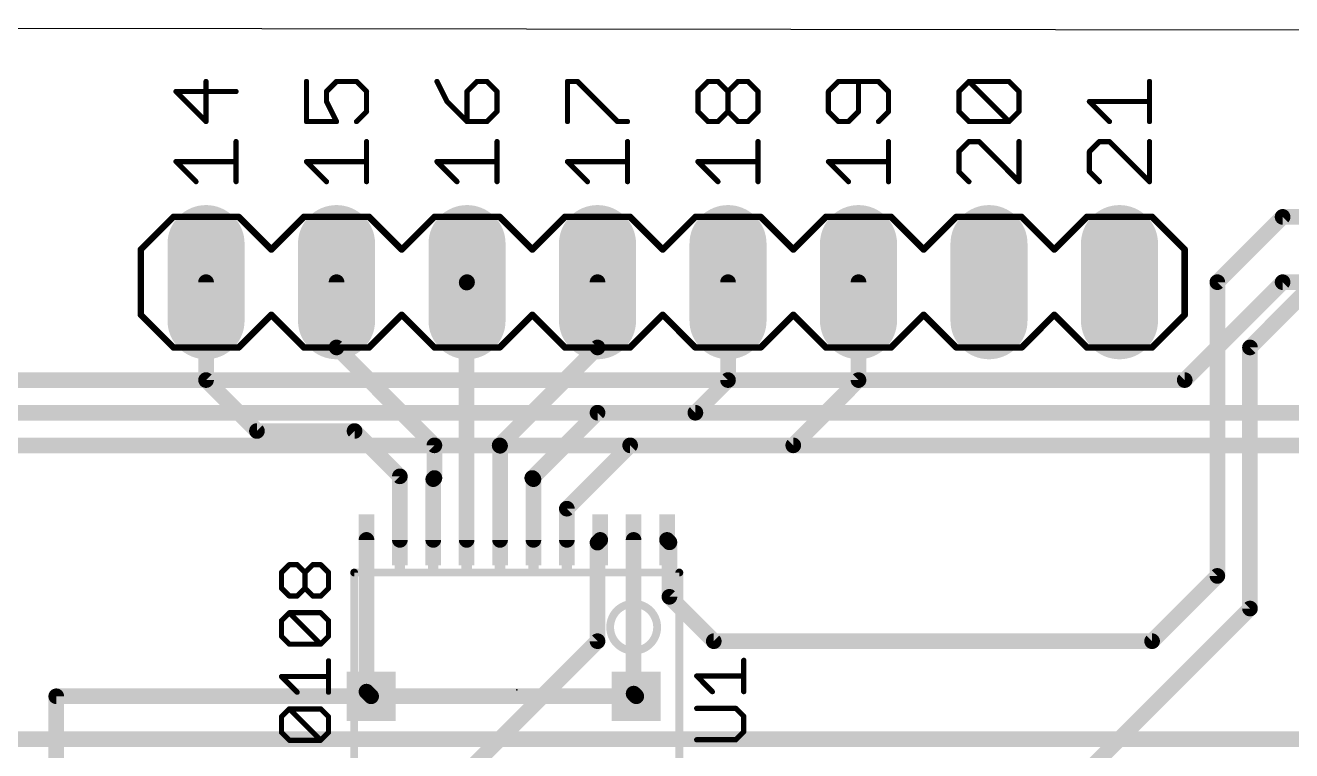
# Model space of a CAD drawing. Extents: x 6 to 93.4, y 7 to 66.
# Drawn here: x 56.17 to 80.82, y 51.85 to 65.96 of the extents above; entities that cross this region are included whole.
import ezdxf

# ---------------------------------------------------------------- set-up
doc = ezdxf.new("R2010")
doc.units = 0
for name, color, linetype in [('1', 22, 'CONTINUOUS'), ('16', 175, 'CONTINUOUS'), ('17', 82, 'CONTINUOUS'), ('18', 82, 'CONTINUOUS'), ('20', 7, 'CONTINUOUS'), ('21', 7, 'CONTINUOUS'), ('23', 7, 'CONTINUOUS'), ('25', 253, 'CONTINUOUS'), ('27', 253, 'CONTINUOUS'), ('51', 53, 'CONTINUOUS')]:
    doc.layers.add(name, color=color, linetype=linetype)

# ---------------------------------------------------------------- blocks, each defined once
blk = doc.blocks.new('RECT')
blk.add_solid([(-0.5, -0.5), (0.5, -0.5), (-0.5, 0.5), (0.5, 0.5)])
blk = doc.blocks.new('LONGP100')
at = {"const_width": 1}
blk.add_lwpolyline([(-0.5, 0), (0.5, 0)], dxfattribs=at)
at = {"const_width": 0.5}
for points in [[(-0.5, 0.25, 1), (-0.5, -0.25)], [(0.5, -0.25, 1), (0.5, 0.25)]]:
    blk.add_lwpolyline(points, format="xyb", dxfattribs=at)
blk = doc.blocks.new('SQUAREV')
blk.add_solid([(-0.5, -0.5), (0.5, -0.5), (-0.5, 0.5), (0.5, 0.5)])

msp = doc.modelspace()

# ---------------------------------------------------------------- linework, layer by layer
at = {"layer": '1', "const_width": 0.3048}
for points in [[(79.375, 60.96), (80.645, 62.23)], [(80.645, 62.23), (88.265, 62.23)], [(59.69, 59.055), (59.69, 60.96)], [(62.23, 59.69), (62.23, 60.96)], [(64.7627, 60.9527), (64.77, 60.96)], [(64.7627, 55.9454), (64.7627, 60.9527)], [(67.31, 59.69), (67.31, 60.96)], [(69.85, 59.055), (69.85, 60.96)], [(72.39, 59.055), (72.39, 60.96)], [(79.375, 55.245), (79.375, 60.96)], [(81.28, 60.96), (80.01, 59.69)], [(64.135, 57.785), (62.23, 59.69)], [(65.405, 57.785), (67.31, 59.69)], [(80.01, 59.69), (80.01, 54.61)], [(60.6806, 58.0644), (59.69, 59.055)], [(69.215, 58.42), (69.85, 59.055)], [(71.12, 57.785), (72.39, 59.055)], [(66.04, 57.15), (67.31, 58.42)], [(67.31, 58.42), (69.215, 58.42)], [(62.5805, 58.0644), (60.6806, 58.0644)], [(63.4627, 57.1822), (62.5805, 58.0644)], [(64.135, 57.15), (64.135, 57.785)], [(65.4127, 57.7773), (65.405, 57.785)], [(65.4127, 55.9454), (65.4127, 57.7773)], [(66.7127, 56.5527), (67.945, 57.785)], [(67.945, 57.785), (71.12, 57.785)], [(63.4627, 55.9454), (63.4627, 57.1822)], [(64.1127, 57.1277), (64.135, 57.15)], [(64.1127, 55.9454), (64.1127, 57.1277)], [(66.0627, 57.1273), (66.04, 57.15)], [(66.0627, 55.9454), (66.0627, 57.1273)], [(66.7127, 55.9454), (66.7127, 56.5527)], [(62.8127, 52.9935), (62.8127, 55.9454)], [(67.3627, 55.9454), (67.31, 55.8926)], [(67.31, 55.8926), (67.31, 53.975)], [(68.0127, 52.9548), (68.0127, 55.9454)], [(68.6627, 55.9454), (68.7095, 55.8986)], [(68.7095, 55.8986), (68.7095, 54.8386)], [(78.105, 53.975), (79.375, 55.245)], [(68.7095, 54.8386), (69.5731, 53.975)], [(80.01, 54.61), (76.6902, 51.2902)], [(67.31, 53.975), (64.77, 51.435)], [(69.5731, 53.975), (78.105, 53.975)], [(62.9031, 52.9031), (56.7741, 52.9031)], [(56.7741, 52.9031), (56.7741, 43.2257)], [(62.9031, 52.9031), (62.8127, 52.9935)], [(68.0644, 52.9031), (68.0127, 52.9548)]]:
    msp.add_lwpolyline(points, dxfattribs=at)
at = {"layer": '1', "const_width": 0.1524}
for points in [[(80.645, 62.3062, 1), (80.645, 62.1538)], [(80.6989, 62.1761, 1), (80.5911, 62.2839)], [(59.7662, 60.96, 1), (59.6138, 60.96)], [(62.3062, 60.96, 1), (62.1538, 60.96)], [(64.8389, 60.9527, 1), (64.6865, 60.9527)], [(64.7089, 61.0066, 1), (64.8166, 60.8989)], [(64.8239, 60.9061, 1), (64.7161, 61.0139)], [(67.3862, 60.96, 1), (67.2338, 60.96)], [(69.9262, 60.96, 1), (69.7738, 60.96)], [(72.4662, 60.96, 1), (72.3138, 60.96)], [(79.4512, 60.96, 1), (79.2988, 60.96)], [(79.3211, 61.0139, 1), (79.4289, 60.9061)], [(62.2839, 59.7439, 1), (62.1761, 59.6361)], [(62.1538, 59.69, 1), (62.3062, 59.69)], [(67.2338, 59.69, 1), (67.3862, 59.69)], [(67.3639, 59.6361, 1), (67.2561, 59.7439)], [(80.0862, 59.69, 1), (79.9338, 59.69)], [(79.9561, 59.7439, 1), (80.0639, 59.6361)], [(59.7439, 59.1089, 1), (59.6361, 59.0011)], [(69.9039, 59.0011, 1), (69.7961, 59.1089)], [(72.4439, 59.0011, 1), (72.3361, 59.1089)], [(59.6138, 59.055, 1), (59.7662, 59.055)], [(69.7738, 59.055, 1), (69.9262, 59.055)], [(72.3138, 59.055, 1), (72.4662, 59.055)], [(67.31, 58.4962, 1), (67.31, 58.3438)], [(67.3639, 58.3661, 1), (67.2561, 58.4739)], [(69.1611, 58.4739, 1), (69.2689, 58.3661)], [(69.215, 58.3438, 1), (69.215, 58.4962)], [(60.6806, 58.1406, 1), (60.6806, 57.9882)], [(60.6267, 58.0105, 1), (60.7345, 58.1183)], [(62.6344, 58.1183, 1), (62.5266, 58.0105)], [(62.5805, 57.9882, 1), (62.5805, 58.1406)], [(64.2112, 57.785, 1), (64.0588, 57.785)], [(65.4589, 57.8389, 1), (65.3511, 57.7311)], [(65.4889, 57.7773, 1), (65.3365, 57.7773)], [(67.945, 57.8612, 1), (67.945, 57.7088)], [(67.9989, 57.7311, 1), (67.8911, 57.8389)], [(71.12, 57.7088, 1), (71.12, 57.8612)], [(64.0811, 57.7311, 1), (64.1889, 57.8389)], [(65.3511, 57.8389, 1), (65.4589, 57.7311)], [(65.3589, 57.7234, 1), (65.4666, 57.8311)], [(71.0661, 57.8389, 1), (71.1739, 57.7311)], [(63.5389, 57.1822, 1), (63.3865, 57.1822)], [(63.4089, 57.1283, 1), (63.5166, 57.2361)], [(64.1889, 57.1277, 1), (64.0365, 57.1277)], [(64.0589, 57.1816, 1), (64.1666, 57.0739)], [(64.0588, 57.15, 1), (64.2112, 57.15)], [(64.1889, 57.0961, 1), (64.0811, 57.2039)], [(66.0939, 57.2039, 1), (65.9861, 57.0961)], [(65.9861, 57.2039, 1), (66.0939, 57.0961)], [(66.1389, 57.1273, 1), (65.9865, 57.1273)], [(66.0089, 57.0734, 1), (66.1166, 57.1811)], [(66.7889, 56.5527, 1), (66.6365, 56.5527)], [(66.6589, 56.6066, 1), (66.7666, 56.4989)], [(62.8889, 55.9454, 1), (62.7365, 55.9454)], [(63.3865, 55.9454, 1), (63.5389, 55.9454)], [(64.0365, 55.9454, 1), (64.1889, 55.9454)], [(64.6865, 55.9454, 1), (64.8389, 55.9454)], [(65.3365, 55.9454, 1), (65.4889, 55.9454)], [(65.9865, 55.9454, 1), (66.1389, 55.9454)], [(66.6365, 55.9454, 1), (66.7889, 55.9454)], [(67.3862, 55.8926, 1), (67.2338, 55.8926)], [(67.2561, 55.9465, 1), (67.3639, 55.8388)], [(67.4166, 55.8915, 1), (67.3089, 55.9993)], [(68.0889, 55.9454, 1), (67.9365, 55.9454)], [(68.7166, 55.9993, 1), (68.6089, 55.8915)], [(68.7857, 55.8986, 1), (68.6333, 55.8986)], [(68.6557, 55.8447, 1), (68.7634, 55.9525)], [(79.2988, 55.245, 1), (79.4512, 55.245)], [(79.4289, 55.1911, 1), (79.3211, 55.2989)], [(68.7634, 54.8925, 1), (68.6557, 54.7847)], [(68.6333, 54.8386, 1), (68.7857, 54.8386)], [(80.0639, 54.5561, 1), (79.9561, 54.6639)], [(79.9338, 54.61, 1), (80.0862, 54.61)], [(67.2338, 53.975, 1), (67.3862, 53.975)], [(67.3639, 53.9211, 1), (67.2561, 54.0289)], [(69.5731, 54.0512, 1), (69.5731, 53.8988)], [(69.5193, 53.9211, 1), (69.627, 54.0289)], [(78.0511, 54.0289, 1), (78.1589, 53.9211)], [(78.105, 53.8988, 1), (78.105, 54.0512)], [(56.7741, 52.9793, 1), (56.7741, 52.8269)], [(56.8503, 52.9031, 1), (56.6979, 52.9031)], [(62.7365, 52.9935, 1), (62.8889, 52.9935)], [(62.8666, 53.0474, 1), (62.7589, 52.9396)], [(62.8492, 52.8492, 1), (62.957, 52.957)], [(62.9031, 52.8269, 1), (62.9031, 52.9793)], [(67.9365, 52.9548, 1), (68.0889, 52.9548)], [(68.0666, 53.0086, 1), (67.9589, 52.9009)], [(68.0105, 52.8492, 1), (68.1183, 52.957)]]:
    msp.add_lwpolyline(points, format="xyb", dxfattribs=at)
at = {"layer": '16', "const_width": 0.3048}
for points in [[(78.74, 59.055), (80.645, 60.96)], [(80.645, 60.96), (85.09, 60.96)], [(32.385, 59.055), (78.74, 59.055)], [(39.37, 58.42), (85.09, 58.42)], [(40.005, 57.785), (82.55, 57.785)], [(68.0644, 52.9031), (62.9031, 52.9031)], [(88.9, 52.07), (53.34, 52.07)]]:
    msp.add_lwpolyline(points, dxfattribs=at)
at = {"layer": '16', "const_width": 0.1524}
for points in [[(80.645, 61.0362, 1), (80.645, 60.8838)], [(80.6989, 60.9061, 1), (80.5911, 61.0139)], [(78.6861, 59.1089, 1), (78.7939, 59.0011)], [(78.74, 58.9788, 1), (78.74, 59.1312)], [(62.9031, 52.9793, 1), (62.9031, 52.8269)], [(68.0644, 52.8269, 1), (68.0644, 52.9793)]]:
    msp.add_lwpolyline(points, format="xyb", dxfattribs=at)
at = {"layer": '20'}
msp.add_line((93.397, 65.851), (5.995, 65.957), dxfattribs=at)
at = {"layer": '21'}
for points, const_width in [([(59.6895, 64.0852), (59.6895, 64.8648)], 0.1016), ([(61.6448, 64.8648), (61.6448, 64.0852)], 0.1016), ([(62.0346, 64.6699), (62.2295, 64.8648)], 0.1016), ([(62.2295, 64.8648), (62.6193, 64.8648)], 0.1016), ([(62.6193, 64.8648), (62.8142, 64.6699)], 0.1016), ([(64.1848, 64.8648), (64.3797, 64.475)], 0.1016), ([(64.9644, 64.8648), (64.7695, 64.6699)], 0.1016), ([(65.1593, 64.8648), (64.9644, 64.8648)], 0.1016), ([(65.3542, 64.6699), (65.1593, 64.8648)], 0.1016), ([(66.7248, 64.0852), (66.7248, 64.8648)], 0.1016), ([(66.7248, 64.8648), (66.9197, 64.8648)], 0.1016), ([(66.9197, 64.8648), (67.6993, 64.0852)], 0.1016), ([(69.2648, 64.6699), (69.4597, 64.8648)], 0.1016), ([(69.4597, 64.8648), (69.6546, 64.8648)], 0.1016), ([(69.6546, 64.8648), (69.8495, 64.6699)], 0.1016), ([(69.8495, 64.6699), (70.0444, 64.8648)], 0.1016), ([(70.0444, 64.8648), (70.2393, 64.8648)], 0.1016), ([(70.2393, 64.8648), (70.4342, 64.6699)], 0.1016), ([(71.9997, 64.8648), (71.8048, 64.6699)], 0.1016), ([(72.7793, 64.8648), (71.9997, 64.8648)], 0.1016), ([(72.3895, 64.2801), (72.3895, 64.8648)], 0.1016), ([(72.9742, 64.6699), (72.7793, 64.8648)], 0.1016), ([(74.3448, 64.6699), (74.5397, 64.8648)], 0.1016), ([(74.5397, 64.8648), (75.3193, 64.8648)], 0.1016), ([(75.3193, 64.0852), (74.5397, 64.8648)], 0.1016), ([(75.3193, 64.8648), (75.5142, 64.6699)], 0.1016), ([(78.0542, 64.0852), (78.0542, 64.8648)], 0.1016), ([(60.2742, 64.6699), (59.1048, 64.6699)], 0.1016), ([(59.1048, 64.6699), (59.6895, 64.0852)], 0.1016), ([(62.0346, 64.475), (62.0346, 64.6699)], 0.1016), ([(62.8142, 64.6699), (62.8142, 64.2801)], 0.1016), ([(64.7695, 64.6699), (64.7695, 64.0852)], 0.1016), ([(65.3542, 64.2801), (65.3542, 64.6699)], 0.1016), ([(69.2648, 64.2801), (69.2648, 64.6699)], 0.1016), ([(69.8495, 64.2801), (69.8495, 64.6699)], 0.1016), ([(70.4342, 64.6699), (70.4342, 64.2801)], 0.1016), ([(71.8048, 64.6699), (71.8048, 64.2801)], 0.1016), ([(72.9742, 64.2801), (72.9742, 64.6699)], 0.1016), ([(74.3448, 64.2801), (74.3448, 64.6699)], 0.1016), ([(75.5142, 64.6699), (75.5142, 64.2801)], 0.1016), ([(62.2295, 64.0852), (62.0346, 64.475)], 0.1016), ([(64.3797, 64.475), (64.7695, 64.0852)], 0.1016), ([(77.2746, 64.0852), (76.8848, 64.475)], 0.1016), ([(76.8848, 64.475), (78.0542, 64.475)], 0.1016), ([(61.6448, 64.0852), (62.2295, 64.0852)], 0.1016), ([(62.8142, 64.2801), (62.6193, 64.0852)], 0.1016), ([(64.7695, 64.0852), (65.1593, 64.0852)], 0.1016), ([(65.1593, 64.0852), (65.3542, 64.2801)], 0.1016), ([(67.6993, 64.0852), (67.8942, 64.0852)], 0.1016), ([(69.4597, 64.0852), (69.2648, 64.2801)], 0.1016), ([(69.6546, 64.0852), (69.4597, 64.0852)], 0.1016), ([(69.8495, 64.2801), (69.6546, 64.0852)], 0.1016), ([(70.0444, 64.0852), (69.8495, 64.2801)], 0.1016), ([(70.2393, 64.0852), (70.0444, 64.0852)], 0.1016), ([(70.4342, 64.2801), (70.2393, 64.0852)], 0.1016), ([(71.8048, 64.2801), (71.9997, 64.0852)], 0.1016), ([(71.9997, 64.0852), (72.1946, 64.0852)], 0.1016), ([(72.1946, 64.0852), (72.3895, 64.2801)], 0.1016), ([(72.7793, 64.0852), (72.9742, 64.2801)], 0.1016), ([(74.5397, 64.0852), (74.3448, 64.2801)], 0.1016), ([(75.3193, 64.0852), (74.5397, 64.0852)], 0.1016), ([(75.5142, 64.2801), (75.3193, 64.0852)], 0.1016), ([(60.2742, 62.9158), (60.2742, 63.6954)], 0.1016), ([(62.8142, 62.9158), (62.8142, 63.6954)], 0.1016), ([(65.3542, 62.9158), (65.3542, 63.6954)], 0.1016), ([(67.8942, 62.9158), (67.8942, 63.6954)], 0.1016), ([(70.4342, 62.9158), (70.4342, 63.6954)], 0.1016), ([(72.9742, 62.9158), (72.9742, 63.6954)], 0.1016), ([(74.5397, 63.6954), (74.3448, 63.5005)], 0.1016), ([(74.7346, 63.6954), (74.5397, 63.6954)], 0.1016), ([(75.5142, 62.9158), (74.7346, 63.6954)], 0.1016), ([(75.5142, 63.6954), (75.5142, 62.9158)], 0.1016), ([(77.0797, 63.6954), (76.8848, 63.5005)], 0.1016), ([(77.2746, 63.6954), (77.0797, 63.6954)], 0.1016), ([(78.0542, 62.9158), (77.2746, 63.6954)], 0.1016), ([(78.0542, 63.6954), (78.0542, 62.9158)], 0.1016), ([(59.4946, 62.9158), (59.1048, 63.3056)], 0.1016), ([(59.1048, 63.3056), (60.2742, 63.3056)], 0.1016), ([(62.0346, 62.9158), (61.6448, 63.3056)], 0.1016), ([(61.6448, 63.3056), (62.8142, 63.3056)], 0.1016), ([(64.5746, 62.9158), (64.1848, 63.3056)], 0.1016), ([(64.1848, 63.3056), (65.3542, 63.3056)], 0.1016), ([(67.1146, 62.9158), (66.7248, 63.3056)], 0.1016), ([(66.7248, 63.3056), (67.8942, 63.3056)], 0.1016), ([(69.6546, 62.9158), (69.2648, 63.3056)], 0.1016), ([(69.2648, 63.3056), (70.4342, 63.3056)], 0.1016), ([(72.1946, 62.9158), (71.8048, 63.3056)], 0.1016), ([(71.8048, 63.3056), (72.9742, 63.3056)], 0.1016), ([(74.3448, 63.5005), (74.3448, 63.1107)], 0.1016), ([(76.8848, 63.5005), (76.8848, 63.1107)], 0.1016), ([(74.3448, 63.1107), (74.5397, 62.9158)], 0.1016), ([(76.8848, 63.1107), (77.0797, 62.9158)], 0.1016), ([(58.42, 61.595), (59.055, 62.23)], 0.127), ([(59.055, 62.23), (60.325, 62.23)], 0.127), ([(60.325, 62.23), (60.96, 61.595)], 0.127), ([(60.96, 61.595), (61.595, 62.23)], 0.127), ([(61.595, 62.23), (62.865, 62.23)], 0.127), ([(62.865, 62.23), (63.5, 61.595)], 0.127), ([(63.5, 61.595), (64.135, 62.23)], 0.127), ([(64.135, 62.23), (65.405, 62.23)], 0.127), ([(65.405, 62.23), (66.04, 61.595)], 0.127), ([(66.04, 61.595), (66.675, 62.23)], 0.127), ([(66.675, 62.23), (67.945, 62.23)], 0.127), ([(67.945, 62.23), (68.58, 61.595)], 0.127), ([(68.58, 61.595), (69.215, 62.23)], 0.127), ([(69.215, 62.23), (70.485, 62.23)], 0.127), ([(70.485, 62.23), (71.12, 61.595)], 0.127), ([(71.12, 61.595), (71.755, 62.23)], 0.127), ([(71.755, 62.23), (73.025, 62.23)], 0.127), ([(73.025, 62.23), (73.66, 61.595)], 0.127), ([(73.66, 61.595), (74.295, 62.23)], 0.127), ([(74.295, 62.23), (75.565, 62.23)], 0.127), ([(75.565, 62.23), (76.2, 61.595)], 0.127), ([(76.2, 61.595), (76.835, 62.23)], 0.127), ([(76.835, 62.23), (78.105, 62.23)], 0.127), ([(78.105, 62.23), (78.74, 61.595)], 0.127), ([(58.42, 60.325), (58.42, 61.595)], 0.127), ([(78.74, 61.595), (78.74, 60.325)], 0.127), ([(59.055, 59.69), (58.42, 60.325)], 0.127), ([(60.96, 60.325), (60.325, 59.69)], 0.127), ([(61.595, 59.69), (60.96, 60.325)], 0.127), ([(63.5, 60.325), (62.865, 59.69)], 0.127), ([(64.135, 59.69), (63.5, 60.325)], 0.127), ([(66.04, 60.325), (65.405, 59.69)], 0.127), ([(66.675, 59.69), (66.04, 60.325)], 0.127), ([(68.58, 60.325), (67.945, 59.69)], 0.127), ([(69.215, 59.69), (68.58, 60.325)], 0.127), ([(71.12, 60.325), (70.485, 59.69)], 0.127), ([(71.755, 59.69), (71.12, 60.325)], 0.127), ([(73.66, 60.325), (73.025, 59.69)], 0.127), ([(74.295, 59.69), (73.66, 60.325)], 0.127), ([(76.2, 60.325), (75.565, 59.69)], 0.127), ([(76.835, 59.69), (76.2, 60.325)], 0.127), ([(78.74, 60.325), (78.105, 59.69)], 0.127), ([(60.325, 59.69), (59.055, 59.69)], 0.127), ([(62.865, 59.69), (61.595, 59.69)], 0.127), ([(65.405, 59.69), (64.135, 59.69)], 0.127), ([(67.945, 59.69), (66.675, 59.69)], 0.127), ([(70.485, 59.69), (69.215, 59.69)], 0.127), ([(73.025, 59.69), (71.755, 59.69)], 0.127), ([(75.565, 59.69), (74.295, 59.69)], 0.127), ([(78.105, 59.69), (76.835, 59.69)], 0.127), ([(62.5731, 50.7448), (62.5731, 55.3104)], 0.1524), ([(68.9023, 55.3104), (68.9023, 50.7448)], 0.1524)]:
    msp.add_lwpolyline(points, dxfattribs=dict(at, const_width=const_width))
for points, const_width in [([(59.7149, 64.8648, 1), (59.6641, 64.8648)], 0.0508), ([(61.6702, 64.8648, 1), (61.6194, 64.8648)], 0.0508), ([(62.2295, 64.8902, 1), (62.2295, 64.8394)], 0.0508), ([(62.2475, 64.8468, 1), (62.2115, 64.8828)], 0.0508), ([(62.6373, 64.8828, 1), (62.6013, 64.8468)], 0.0508), ([(62.6193, 64.8394, 1), (62.6193, 64.8902)], 0.0508), ([(64.2075, 64.8762, 1), (64.1621, 64.8534)], 0.0508), ([(64.9644, 64.8902, 1), (64.9644, 64.8394)], 0.0508), ([(64.9824, 64.8468, 1), (64.9464, 64.8828)], 0.0508), ([(65.1773, 64.8828, 1), (65.1413, 64.8468)], 0.0508), ([(65.1593, 64.8394, 1), (65.1593, 64.8902)], 0.0508), ([(66.7502, 64.8648, 1), (66.6994, 64.8648)], 0.0508), ([(66.7248, 64.8902, 1), (66.7248, 64.8394)], 0.0508), ([(66.9377, 64.8828, 1), (66.9017, 64.8468)], 0.0508), ([(66.9197, 64.8394, 1), (66.9197, 64.8902)], 0.0508), ([(69.4597, 64.8902, 1), (69.4597, 64.8394)], 0.0508), ([(69.4777, 64.8468, 1), (69.4417, 64.8828)], 0.0508), ([(69.6726, 64.8828, 1), (69.6366, 64.8468)], 0.0508), ([(69.6546, 64.8394, 1), (69.6546, 64.8902)], 0.0508), ([(70.0444, 64.8902, 1), (70.0444, 64.8394)], 0.0508), ([(70.0624, 64.8468, 1), (70.0264, 64.8828)], 0.0508), ([(70.2573, 64.8828, 1), (70.2213, 64.8468)], 0.0508), ([(70.2393, 64.8394, 1), (70.2393, 64.8902)], 0.0508), ([(71.9997, 64.8902, 1), (71.9997, 64.8394)], 0.0508), ([(72.0177, 64.8468, 1), (71.9817, 64.8828)], 0.0508), ([(72.4149, 64.8648, 1), (72.3641, 64.8648)], 0.0508), ([(72.7973, 64.8828, 1), (72.7613, 64.8468)], 0.0508), ([(72.7793, 64.8394, 1), (72.7793, 64.8902)], 0.0508), ([(74.5577, 64.8828, 1), (74.5217, 64.8468)], 0.0508), ([(74.5397, 64.8902, 1), (74.5397, 64.8394)], 0.0508), ([(74.5577, 64.8468, 1), (74.5217, 64.8828)], 0.0508), ([(75.3373, 64.8828, 1), (75.3013, 64.8468)], 0.0508), ([(75.3193, 64.8394, 1), (75.3193, 64.8902)], 0.0508), ([(78.0796, 64.8648, 1), (78.0288, 64.8648)], 0.0508), ([(59.1228, 64.6879, 1), (59.0868, 64.6519)], 0.0508), ([(59.1048, 64.6953, 1), (59.1048, 64.6445)], 0.0508), ([(60.2742, 64.6445, 1), (60.2742, 64.6953)], 0.0508), ([(62.0166, 64.6879, 1), (62.0526, 64.6519)], 0.0508), ([(62.06, 64.6699, 1), (62.0092, 64.6699)], 0.0508), ([(62.8396, 64.6699, 1), (62.7888, 64.6699)], 0.0508), ([(62.7962, 64.6519, 1), (62.8322, 64.6879)], 0.0508), ([(64.7515, 64.6879, 1), (64.7875, 64.6519)], 0.0508), ([(64.7949, 64.6699, 1), (64.7441, 64.6699)], 0.0508), ([(65.3796, 64.6699, 1), (65.3288, 64.6699)], 0.0508), ([(65.3362, 64.6519, 1), (65.3722, 64.6879)], 0.0508), ([(69.2468, 64.6879, 1), (69.2828, 64.6519)], 0.0508), ([(69.2902, 64.6699, 1), (69.2394, 64.6699)], 0.0508), ([(69.8315, 64.6879, 1), (69.8675, 64.6519)], 0.0508), ([(69.8749, 64.6699, 1), (69.8241, 64.6699)], 0.0508), ([(69.8315, 64.6519, 1), (69.8675, 64.6879)], 0.0508), ([(70.4596, 64.6699, 1), (70.4088, 64.6699)], 0.0508), ([(70.4162, 64.6519, 1), (70.4522, 64.6879)], 0.0508), ([(71.7868, 64.6879, 1), (71.8228, 64.6519)], 0.0508), ([(71.8302, 64.6699, 1), (71.7794, 64.6699)], 0.0508), ([(72.9996, 64.6699, 1), (72.9488, 64.6699)], 0.0508), ([(72.9562, 64.6519, 1), (72.9922, 64.6879)], 0.0508), ([(74.3268, 64.6879, 1), (74.3628, 64.6519)], 0.0508), ([(74.3702, 64.6699, 1), (74.3194, 64.6699)], 0.0508), ([(75.5396, 64.6699, 1), (75.4888, 64.6699)], 0.0508), ([(75.4962, 64.6519, 1), (75.5322, 64.6879)], 0.0508), ([(62.0573, 64.4864, 1), (62.0119, 64.4636)], 0.0508), ([(62.0092, 64.475, 1), (62.06, 64.475)], 0.0508), ([(64.3977, 64.493, 1), (64.3617, 64.457)], 0.0508), ([(64.357, 64.4636, 1), (64.4024, 64.4864)], 0.0508), ([(76.9028, 64.493, 1), (76.8668, 64.457)], 0.0508), ([(76.8848, 64.5004, 1), (76.8848, 64.4496)], 0.0508), ([(78.0542, 64.4496, 1), (78.0542, 64.5004)], 0.0508), ([(59.6641, 64.0852, 1), (59.7149, 64.0852)], 0.0508), ([(59.6715, 64.0672, 1), (59.7075, 64.1032)], 0.0508), ([(61.6448, 64.1106, 1), (61.6448, 64.0598)], 0.0508), ([(61.6194, 64.0852, 1), (61.6702, 64.0852)], 0.0508), ([(62.2068, 64.0738, 1), (62.2522, 64.0966)], 0.0508), ([(62.2295, 64.0598, 1), (62.2295, 64.1106)], 0.0508), ([(62.6013, 64.1032, 1), (62.6373, 64.0672)], 0.0508), ([(62.7888, 64.2801, 1), (62.8396, 64.2801)], 0.0508), ([(62.8322, 64.2621, 1), (62.7962, 64.2981)], 0.0508), ([(64.7695, 64.1106, 1), (64.7695, 64.0598)], 0.0508), ([(64.7441, 64.0852, 1), (64.7949, 64.0852)], 0.0508), ([(64.7515, 64.0672, 1), (64.7875, 64.1032)], 0.0508), ([(65.1413, 64.1032, 1), (65.1773, 64.0672)], 0.0508), ([(65.1593, 64.0598, 1), (65.1593, 64.1106)], 0.0508), ([(65.3288, 64.2801, 1), (65.3796, 64.2801)], 0.0508), ([(65.3722, 64.2621, 1), (65.3362, 64.2981)], 0.0508), ([(66.6994, 64.0852, 1), (66.7502, 64.0852)], 0.0508), ([(67.6993, 64.1106, 1), (67.6993, 64.0598)], 0.0508), ([(67.6813, 64.0672, 1), (67.7173, 64.1032)], 0.0508), ([(67.8942, 64.0598, 1), (67.8942, 64.1106)], 0.0508), ([(69.2828, 64.2981, 1), (69.2468, 64.2621)], 0.0508), ([(69.2394, 64.2801, 1), (69.2902, 64.2801)], 0.0508), ([(69.4597, 64.1106, 1), (69.4597, 64.0598)], 0.0508), ([(69.4417, 64.0672, 1), (69.4777, 64.1032)], 0.0508), ([(69.6366, 64.1032, 1), (69.6726, 64.0672)], 0.0508), ([(69.6546, 64.0598, 1), (69.6546, 64.1106)], 0.0508), ([(69.8675, 64.2981, 1), (69.8315, 64.2621)], 0.0508), ([(69.8241, 64.2801, 1), (69.8749, 64.2801)], 0.0508), ([(69.8675, 64.2621, 1), (69.8315, 64.2981)], 0.0508), ([(70.0444, 64.1106, 1), (70.0444, 64.0598)], 0.0508), ([(70.0264, 64.0672, 1), (70.0624, 64.1032)], 0.0508), ([(70.2213, 64.1032, 1), (70.2573, 64.0672)], 0.0508), ([(70.2393, 64.0598, 1), (70.2393, 64.1106)], 0.0508), ([(70.4088, 64.2801, 1), (70.4596, 64.2801)], 0.0508), ([(70.4522, 64.2621, 1), (70.4162, 64.2981)], 0.0508), ([(71.8228, 64.2981, 1), (71.7868, 64.2621)], 0.0508), ([(71.7794, 64.2801, 1), (71.8302, 64.2801)], 0.0508), ([(71.9997, 64.1106, 1), (71.9997, 64.0598)], 0.0508), ([(71.9817, 64.0672, 1), (72.0177, 64.1032)], 0.0508), ([(72.1766, 64.1032, 1), (72.2126, 64.0672)], 0.0508), ([(72.1946, 64.0598, 1), (72.1946, 64.1106)], 0.0508), ([(72.3641, 64.2801, 1), (72.4149, 64.2801)], 0.0508), ([(72.4075, 64.2621, 1), (72.3715, 64.2981)], 0.0508), ([(72.7613, 64.1032, 1), (72.7973, 64.0672)], 0.0508), ([(72.9488, 64.2801, 1), (72.9996, 64.2801)], 0.0508), ([(72.9922, 64.2621, 1), (72.9562, 64.2981)], 0.0508), ([(74.3628, 64.2981, 1), (74.3268, 64.2621)], 0.0508), ([(74.3194, 64.2801, 1), (74.3702, 64.2801)], 0.0508), ([(74.5397, 64.1106, 1), (74.5397, 64.0598)], 0.0508), ([(74.5217, 64.0672, 1), (74.5577, 64.1032)], 0.0508), ([(75.3013, 64.1032, 1), (75.3373, 64.0672)], 0.0508), ([(75.3013, 64.0672, 1), (75.3373, 64.1032)], 0.0508), ([(75.3193, 64.0598, 1), (75.3193, 64.1106)], 0.0508), ([(75.4888, 64.2801, 1), (75.5396, 64.2801)], 0.0508), ([(75.5322, 64.2621, 1), (75.4962, 64.2981)], 0.0508), ([(77.2566, 64.0672, 1), (77.2926, 64.1032)], 0.0508), ([(78.0288, 64.0852, 1), (78.0796, 64.0852)], 0.0508), ([(60.2996, 63.6954, 1), (60.2488, 63.6954)], 0.0508), ([(62.8396, 63.6954, 1), (62.7888, 63.6954)], 0.0508), ([(65.3796, 63.6954, 1), (65.3288, 63.6954)], 0.0508), ([(67.9196, 63.6954, 1), (67.8688, 63.6954)], 0.0508), ([(70.4596, 63.6954, 1), (70.4088, 63.6954)], 0.0508), ([(72.9996, 63.6954, 1), (72.9488, 63.6954)], 0.0508), ([(74.5397, 63.7208, 1), (74.5397, 63.67)], 0.0508), ([(74.5577, 63.6774, 1), (74.5217, 63.7134)], 0.0508), ([(74.7526, 63.7134, 1), (74.7166, 63.6774)], 0.0508), ([(74.7346, 63.67, 1), (74.7346, 63.7208)], 0.0508), ([(75.5396, 63.6954, 1), (75.4888, 63.6954)], 0.0508), ([(77.0797, 63.7208, 1), (77.0797, 63.67)], 0.0508), ([(77.0977, 63.6774, 1), (77.0617, 63.7134)], 0.0508), ([(77.2926, 63.7134, 1), (77.2566, 63.6774)], 0.0508), ([(77.2746, 63.67, 1), (77.2746, 63.7208)], 0.0508), ([(78.0796, 63.6954, 1), (78.0288, 63.6954)], 0.0508), ([(59.1228, 63.3236, 1), (59.0868, 63.2876)], 0.0508), ([(59.1048, 63.331, 1), (59.1048, 63.2802)], 0.0508), ([(60.2742, 63.2802, 1), (60.2742, 63.331)], 0.0508), ([(61.6628, 63.3236, 1), (61.6268, 63.2876)], 0.0508), ([(61.6448, 63.331, 1), (61.6448, 63.2802)], 0.0508), ([(62.8142, 63.2802, 1), (62.8142, 63.331)], 0.0508), ([(64.2028, 63.3236, 1), (64.1668, 63.2876)], 0.0508), ([(64.1848, 63.331, 1), (64.1848, 63.2802)], 0.0508), ([(65.3542, 63.2802, 1), (65.3542, 63.331)], 0.0508), ([(66.7428, 63.3236, 1), (66.7068, 63.2876)], 0.0508), ([(66.7248, 63.331, 1), (66.7248, 63.2802)], 0.0508), ([(67.8942, 63.2802, 1), (67.8942, 63.331)], 0.0508), ([(69.2828, 63.3236, 1), (69.2468, 63.2876)], 0.0508), ([(69.2648, 63.331, 1), (69.2648, 63.2802)], 0.0508), ([(70.4342, 63.2802, 1), (70.4342, 63.331)], 0.0508), ([(71.8228, 63.3236, 1), (71.7868, 63.2876)], 0.0508), ([(71.8048, 63.331, 1), (71.8048, 63.2802)], 0.0508), ([(72.9742, 63.2802, 1), (72.9742, 63.331)], 0.0508), ([(74.3268, 63.5185, 1), (74.3628, 63.4825)], 0.0508), ([(74.3702, 63.5005, 1), (74.3194, 63.5005)], 0.0508), ([(76.8668, 63.5185, 1), (76.9028, 63.4825)], 0.0508), ([(76.9102, 63.5005, 1), (76.8594, 63.5005)], 0.0508), ([(74.3628, 63.1287, 1), (74.3268, 63.0927)], 0.0508), ([(74.3194, 63.1107, 1), (74.3702, 63.1107)], 0.0508), ([(76.9028, 63.1287, 1), (76.8668, 63.0927)], 0.0508), ([(76.8594, 63.1107, 1), (76.9102, 63.1107)], 0.0508), ([(59.4766, 62.8978, 1), (59.5126, 62.9338)], 0.0508), ([(60.2488, 62.9158, 1), (60.2996, 62.9158)], 0.0508), ([(62.0166, 62.8978, 1), (62.0526, 62.9338)], 0.0508), ([(62.7888, 62.9158, 1), (62.8396, 62.9158)], 0.0508), ([(64.5566, 62.8978, 1), (64.5926, 62.9338)], 0.0508), ([(65.3288, 62.9158, 1), (65.3796, 62.9158)], 0.0508), ([(67.0966, 62.8978, 1), (67.1326, 62.9338)], 0.0508), ([(67.8688, 62.9158, 1), (67.9196, 62.9158)], 0.0508), ([(69.6366, 62.8978, 1), (69.6726, 62.9338)], 0.0508), ([(70.4088, 62.9158, 1), (70.4596, 62.9158)], 0.0508), ([(72.1766, 62.8978, 1), (72.2126, 62.9338)], 0.0508), ([(72.9488, 62.9158, 1), (72.9996, 62.9158)], 0.0508), ([(74.5217, 62.8978, 1), (74.5577, 62.9338)], 0.0508), ([(75.4888, 62.9158, 1), (75.5396, 62.9158)], 0.0508), ([(75.4962, 62.8978, 1), (75.5322, 62.9338)], 0.0508), ([(77.0617, 62.8978, 1), (77.0977, 62.9338)], 0.0508), ([(78.0288, 62.9158, 1), (78.0796, 62.9158)], 0.0508), ([(78.0362, 62.8978, 1), (78.0722, 62.9338)], 0.0508), ([(59.055, 62.2618, 1), (59.055, 62.1983)], 0.0635), ([(59.0775, 62.2075, 1), (59.0325, 62.2525)], 0.0635), ([(60.3475, 62.2525, 1), (60.3025, 62.2075)], 0.0635), ([(60.325, 62.1983, 1), (60.325, 62.2618)], 0.0635), ([(61.595, 62.2618, 1), (61.595, 62.1983)], 0.0635), ([(61.6175, 62.2075, 1), (61.5725, 62.2525)], 0.0635), ([(62.8875, 62.2525, 1), (62.8425, 62.2075)], 0.0635), ([(62.865, 62.1983, 1), (62.865, 62.2618)], 0.0635), ([(64.135, 62.2618, 1), (64.135, 62.1983)], 0.0635), ([(64.1575, 62.2075, 1), (64.1125, 62.2525)], 0.0635), ([(65.4275, 62.2525, 1), (65.3825, 62.2075)], 0.0635), ([(65.405, 62.1983, 1), (65.405, 62.2618)], 0.0635), ([(66.675, 62.2618, 1), (66.675, 62.1983)], 0.0635), ([(66.6975, 62.2075, 1), (66.6525, 62.2525)], 0.0635), ([(67.9675, 62.2525, 1), (67.9225, 62.2075)], 0.0635), ([(67.945, 62.1983, 1), (67.945, 62.2618)], 0.0635), ([(69.215, 62.2618, 1), (69.215, 62.1983)], 0.0635), ([(69.2375, 62.2075, 1), (69.1925, 62.2525)], 0.0635), ([(70.5075, 62.2525, 1), (70.4625, 62.2075)], 0.0635), ([(70.485, 62.1983, 1), (70.485, 62.2618)], 0.0635), ([(71.755, 62.2618, 1), (71.755, 62.1983)], 0.0635), ([(71.7775, 62.2075, 1), (71.7325, 62.2525)], 0.0635), ([(73.0475, 62.2525, 1), (73.0025, 62.2075)], 0.0635), ([(73.025, 62.1983, 1), (73.025, 62.2618)], 0.0635), ([(74.295, 62.2618, 1), (74.295, 62.1983)], 0.0635), ([(74.3175, 62.2075, 1), (74.2725, 62.2525)], 0.0635), ([(75.5875, 62.2525, 1), (75.5425, 62.2075)], 0.0635), ([(75.565, 62.1983, 1), (75.565, 62.2618)], 0.0635), ([(76.835, 62.2618, 1), (76.835, 62.1983)], 0.0635), ([(76.8575, 62.2075, 1), (76.8125, 62.2525)], 0.0635), ([(78.1275, 62.2525, 1), (78.0825, 62.2075)], 0.0635), ([(78.105, 62.1983, 1), (78.105, 62.2618)], 0.0635), ([(58.4518, 61.595, 1), (58.3882, 61.595)], 0.0635), ([(58.3975, 61.6175, 1), (58.4425, 61.5725)], 0.0635), ([(60.9375, 61.6175, 1), (60.9825, 61.5725)], 0.0635), ([(60.9375, 61.5725, 1), (60.9825, 61.6175)], 0.0635), ([(63.4775, 61.6175, 1), (63.5225, 61.5725)], 0.0635), ([(63.4775, 61.5725, 1), (63.5225, 61.6175)], 0.0635), ([(66.0175, 61.6175, 1), (66.0625, 61.5725)], 0.0635), ([(66.0175, 61.5725, 1), (66.0625, 61.6175)], 0.0635), ([(68.5575, 61.6175, 1), (68.6025, 61.5725)], 0.0635), ([(68.5575, 61.5725, 1), (68.6025, 61.6175)], 0.0635), ([(71.0975, 61.6175, 1), (71.1425, 61.5725)], 0.0635), ([(71.0975, 61.5725, 1), (71.1425, 61.6175)], 0.0635), ([(73.6375, 61.6175, 1), (73.6825, 61.5725)], 0.0635), ([(73.6375, 61.5725, 1), (73.6825, 61.6175)], 0.0635), ([(76.1775, 61.6175, 1), (76.2225, 61.5725)], 0.0635), ([(76.1775, 61.5725, 1), (76.2225, 61.6175)], 0.0635), ([(78.7718, 61.595, 1), (78.7083, 61.595)], 0.0635), ([(78.7175, 61.5725, 1), (78.7625, 61.6175)], 0.0635), ([(58.4425, 60.3475, 1), (58.3975, 60.3025)], 0.0635), ([(58.3882, 60.325, 1), (58.4518, 60.325)], 0.0635), ([(60.9825, 60.3475, 1), (60.9375, 60.3025)], 0.0635), ([(60.9825, 60.3025, 1), (60.9375, 60.3475)], 0.0635), ([(63.5225, 60.3475, 1), (63.4775, 60.3025)], 0.0635), ([(63.5225, 60.3025, 1), (63.4775, 60.3475)], 0.0635), ([(66.0625, 60.3475, 1), (66.0175, 60.3025)], 0.0635), ([(66.0625, 60.3025, 1), (66.0175, 60.3475)], 0.0635), ([(68.6025, 60.3475, 1), (68.5575, 60.3025)], 0.0635), ([(68.6025, 60.3025, 1), (68.5575, 60.3475)], 0.0635), ([(71.1425, 60.3475, 1), (71.0975, 60.3025)], 0.0635), ([(71.1425, 60.3025, 1), (71.0975, 60.3475)], 0.0635), ([(73.6825, 60.3475, 1), (73.6375, 60.3025)], 0.0635), ([(73.6825, 60.3025, 1), (73.6375, 60.3475)], 0.0635), ([(76.2225, 60.3475, 1), (76.1775, 60.3025)], 0.0635), ([(76.2225, 60.3025, 1), (76.1775, 60.3475)], 0.0635), ([(78.7083, 60.325, 1), (78.7718, 60.325)], 0.0635), ([(78.7625, 60.3025, 1), (78.7175, 60.3475)], 0.0635), ([(59.055, 59.7218, 1), (59.055, 59.6583)], 0.0635), ([(59.0325, 59.6675, 1), (59.0775, 59.7125)], 0.0635), ([(60.3025, 59.7125, 1), (60.3475, 59.6675)], 0.0635), ([(60.325, 59.6583, 1), (60.325, 59.7218)], 0.0635), ([(61.595, 59.7218, 1), (61.595, 59.6583)], 0.0635), ([(61.5725, 59.6675, 1), (61.6175, 59.7125)], 0.0635), ([(62.8425, 59.7125, 1), (62.8875, 59.6675)], 0.0635), ([(62.865, 59.6583, 1), (62.865, 59.7218)], 0.0635), ([(64.135, 59.7218, 1), (64.135, 59.6583)], 0.0635), ([(64.1125, 59.6675, 1), (64.1575, 59.7125)], 0.0635), ([(65.3825, 59.7125, 1), (65.4275, 59.6675)], 0.0635), ([(65.405, 59.6583, 1), (65.405, 59.7218)], 0.0635), ([(66.675, 59.7218, 1), (66.675, 59.6583)], 0.0635), ([(66.6525, 59.6675, 1), (66.6975, 59.7125)], 0.0635), ([(67.9225, 59.7125, 1), (67.9675, 59.6675)], 0.0635), ([(67.945, 59.6583, 1), (67.945, 59.7218)], 0.0635), ([(69.215, 59.7218, 1), (69.215, 59.6583)], 0.0635), ([(69.1925, 59.6675, 1), (69.2375, 59.7125)], 0.0635), ([(70.4625, 59.7125, 1), (70.5075, 59.6675)], 0.0635), ([(70.485, 59.6583, 1), (70.485, 59.7218)], 0.0635), ([(71.755, 59.7218, 1), (71.755, 59.6583)], 0.0635), ([(71.7325, 59.6675, 1), (71.7775, 59.7125)], 0.0635), ([(73.0025, 59.7125, 1), (73.0475, 59.6675)], 0.0635), ([(73.025, 59.6583, 1), (73.025, 59.7218)], 0.0635), ([(74.295, 59.7218, 1), (74.295, 59.6583)], 0.0635), ([(74.2725, 59.6675, 1), (74.3175, 59.7125)], 0.0635), ([(75.5425, 59.7125, 1), (75.5875, 59.6675)], 0.0635), ([(75.565, 59.6583, 1), (75.565, 59.7218)], 0.0635), ([(76.835, 59.7218, 1), (76.835, 59.6583)], 0.0635), ([(76.8125, 59.6675, 1), (76.8575, 59.7125)], 0.0635), ([(78.0825, 59.7125, 1), (78.1275, 59.6675)], 0.0635), ([(78.105, 59.6583, 1), (78.105, 59.7218)], 0.0635), ([(62.6112, 55.3104, 1), (62.535, 55.3104)], 0.0762), ([(68.9404, 55.3104, 1), (68.8642, 55.3104)], 0.0762), ([(68.0133, 53.7896, 1), (68.0133, 54.704, 1), (68.0133, 53.7896)], 0.1524)]:
    msp.add_lwpolyline(points, format="xyb", dxfattribs=dict(at, const_width=const_width))
at = {"layer": '23'}
msp.add_point((65.7377, 53.0276), dxfattribs=at)
at = {"layer": '25', "const_width": 0.1016}
for points in [[(70.1555, 52.9927), (70.1555, 53.6028)], [(69.5454, 52.9927), (69.2404, 53.2977)], [(69.2404, 53.2977), (70.1555, 53.2977)], [(70.003, 52.6673), (69.2404, 52.6673)], [(70.1555, 52.5147), (70.003, 52.6673)], [(70.1555, 52.2097), (70.1555, 52.5147)], [(70.003, 52.0571), (70.1555, 52.2097)], [(69.2404, 52.0571), (70.003, 52.0571)]]:
    msp.add_lwpolyline(points, dxfattribs=at)
at = {"layer": '25', "const_width": 0.0508}
for points in [[(70.1809, 53.6028, 1), (70.1301, 53.6028)], [(69.2583, 53.3157, 1), (69.2224, 53.2798)], [(69.2404, 53.3231, 1), (69.2404, 53.2723)], [(70.1555, 53.2723, 1), (70.1555, 53.3231)], [(69.5275, 52.9747, 1), (69.5634, 53.0106)], [(70.1301, 52.9927, 1), (70.1809, 52.9927)], [(69.2404, 52.6927, 1), (69.2404, 52.6419)], [(70.021, 52.6852, 1), (69.9851, 52.6493)], [(70.003, 52.6419, 1), (70.003, 52.6927)], [(70.1809, 52.5147, 1), (70.1301, 52.5147)], [(70.1376, 52.4968, 1), (70.1735, 52.5327)], [(70.1735, 52.1917, 1), (70.1376, 52.2276)], [(69.2404, 52.0825, 1), (69.2404, 52.0317)], [(69.9851, 52.0751, 1), (70.021, 52.0392)], [(70.003, 52.0317, 1), (70.003, 52.0825)], [(70.1301, 52.2097, 1), (70.1809, 52.2097)]]:
    msp.add_lwpolyline(points, format="xyb", dxfattribs=at)
at = {"layer": '27', "const_width": 0.1016}
for points in [[(61.1586, 55.3113), (61.3111, 55.4638)], [(61.3111, 55.4638), (61.4636, 55.4638)], [(61.4636, 55.4638), (61.6162, 55.3113)], [(61.6162, 55.3113), (61.7687, 55.4638)], [(61.7687, 55.4638), (61.9212, 55.4638)], [(61.9212, 55.4638), (62.0737, 55.3113)], [(61.1586, 55.0062), (61.1586, 55.3113)], [(61.6162, 55.0062), (61.6162, 55.3113)], [(62.0737, 55.3113), (62.0737, 55.0062)], [(61.3111, 54.8537), (61.1586, 55.0062)], [(61.6162, 55.0062), (61.4636, 54.8537)], [(61.7687, 54.8537), (61.6162, 55.0062)], [(62.0737, 55.0062), (61.9212, 54.8537)], [(61.4636, 54.8537), (61.3111, 54.8537)], [(61.9212, 54.8537), (61.7687, 54.8537)], [(61.1586, 54.3757), (61.3111, 54.5283)], [(61.3111, 54.5283), (61.9212, 54.5283)], [(61.9212, 53.9181), (61.3111, 54.5283)], [(61.9212, 54.5283), (62.0737, 54.3757)], [(61.1586, 54.0707), (61.1586, 54.3757)], [(62.0737, 54.3757), (62.0737, 54.0707)], [(61.3111, 53.9181), (61.1586, 54.0707)], [(62.0737, 54.0707), (61.9212, 53.9181)], [(61.9212, 53.9181), (61.3111, 53.9181)], [(62.0737, 52.9826), (62.0737, 53.5927)], [(61.4636, 52.9826), (61.1586, 53.2877)], [(61.1586, 53.2877), (62.0737, 53.2877)], [(61.1586, 52.5047), (61.3111, 52.6572)], [(61.1586, 52.1996), (61.1586, 52.5047)], [(61.3111, 52.6572), (61.9212, 52.6572)], [(61.9212, 52.0471), (61.3111, 52.6572)], [(61.9212, 52.6572), (62.0737, 52.5047)], [(62.0737, 52.5047), (62.0737, 52.1996)], [(61.3111, 52.0471), (61.1586, 52.1996)], [(61.9212, 52.0471), (61.3111, 52.0471)], [(62.0737, 52.1996), (61.9212, 52.0471)]]:
    msp.add_lwpolyline(points, dxfattribs=at)
at = {"layer": '27', "const_width": 0.0508}
for points in [[(61.3111, 55.4892, 1), (61.3111, 55.4384)], [(61.3291, 55.4458, 1), (61.2931, 55.4817)], [(61.4816, 55.4817, 1), (61.4457, 55.4458)], [(61.4636, 55.4384, 1), (61.4636, 55.4892)], [(61.7687, 55.4892, 1), (61.7687, 55.4384)], [(61.7866, 55.4458, 1), (61.7507, 55.4817)], [(61.9392, 55.4817, 1), (61.9033, 55.4458)], [(61.9212, 55.4384, 1), (61.9212, 55.4892)], [(61.184, 55.3113, 1), (61.1332, 55.3113)], [(61.1406, 55.3292, 1), (61.1765, 55.2933)], [(61.6416, 55.3113, 1), (61.5908, 55.3113)], [(61.5982, 55.3292, 1), (61.6341, 55.2933)], [(61.5982, 55.2933, 1), (61.6341, 55.3292)], [(62.0991, 55.3113, 1), (62.0483, 55.3113)], [(62.0558, 55.2933, 1), (62.0917, 55.3292)], [(61.1765, 55.0241, 1), (61.1406, 54.9882)], [(61.1332, 55.0062, 1), (61.184, 55.0062)], [(61.6341, 55.0241, 1), (61.5982, 54.9882)], [(61.5908, 55.0062, 1), (61.6416, 55.0062)], [(61.6341, 54.9882, 1), (61.5982, 55.0241)], [(62.0483, 55.0062, 1), (62.0991, 55.0062)], [(62.0917, 54.9882, 1), (62.0558, 55.0241)], [(61.3111, 54.8791, 1), (61.3111, 54.8283)], [(61.2931, 54.8357, 1), (61.3291, 54.8716)], [(61.4457, 54.8716, 1), (61.4816, 54.8357)], [(61.4636, 54.8283, 1), (61.4636, 54.8791)], [(61.7687, 54.8791, 1), (61.7687, 54.8283)], [(61.7507, 54.8357, 1), (61.7866, 54.8716)], [(61.9033, 54.8716, 1), (61.9392, 54.8357)], [(61.9212, 54.8283, 1), (61.9212, 54.8791)], [(61.3111, 54.5537, 1), (61.3111, 54.5029)], [(61.3291, 54.5462, 1), (61.2931, 54.5103)], [(61.3291, 54.5103, 1), (61.2931, 54.5462)], [(61.9392, 54.5462, 1), (61.9033, 54.5103)], [(61.9212, 54.5029, 1), (61.9212, 54.5537)], [(61.184, 54.3757, 1), (61.1332, 54.3757)], [(61.1406, 54.3937, 1), (61.1765, 54.3578)], [(62.0991, 54.3757, 1), (62.0483, 54.3757)], [(62.0558, 54.3578, 1), (62.0917, 54.3937)], [(61.1765, 54.0886, 1), (61.1406, 54.0527)], [(61.1332, 54.0707, 1), (61.184, 54.0707)], [(62.0483, 54.0707, 1), (62.0991, 54.0707)], [(62.0917, 54.0527, 1), (62.0558, 54.0886)], [(61.3111, 53.9435, 1), (61.3111, 53.8927)], [(61.2931, 53.9002, 1), (61.3291, 53.9361)], [(61.9033, 53.9361, 1), (61.9392, 53.9002)], [(61.9033, 53.9002, 1), (61.9392, 53.9361)], [(61.9212, 53.8927, 1), (61.9212, 53.9435)], [(62.0991, 53.5927, 1), (62.0483, 53.5927)], [(61.1586, 53.3131, 1), (61.1586, 53.2623)], [(61.1765, 53.3056, 1), (61.1406, 53.2697)], [(62.0737, 53.2623, 1), (62.0737, 53.3131)], [(61.4457, 52.9647, 1), (61.4816, 53.0006)], [(62.0483, 52.9826, 1), (62.0991, 52.9826)], [(61.1406, 52.5227, 1), (61.1765, 52.4867)], [(61.184, 52.5047, 1), (61.1332, 52.5047)], [(61.3291, 52.6752, 1), (61.2931, 52.6393)], [(61.3111, 52.6826, 1), (61.3111, 52.6318)], [(61.3291, 52.6393, 1), (61.2931, 52.6752)], [(61.9392, 52.6752, 1), (61.9033, 52.6393)], [(61.9212, 52.6318, 1), (61.9212, 52.6826)], [(62.0991, 52.5047, 1), (62.0483, 52.5047)], [(62.0558, 52.4867, 1), (62.0917, 52.5227)], [(61.1765, 52.2176, 1), (61.1406, 52.1817)], [(61.1332, 52.1996, 1), (61.184, 52.1996)], [(61.3111, 52.0725, 1), (61.3111, 52.0217)], [(61.2931, 52.0291, 1), (61.3291, 52.0651)], [(61.9033, 52.0651, 1), (61.9392, 52.0291)], [(61.9033, 52.0291, 1), (61.9392, 52.0651)], [(61.9212, 52.0217, 1), (61.9212, 52.0725)], [(62.0483, 52.1996, 1), (62.0991, 52.1996)], [(62.0917, 52.1817, 1), (62.0558, 52.2176)]]:
    msp.add_lwpolyline(points, format="xyb", dxfattribs=at)
at = {"layer": '51', "const_width": 0.1524}
msp.add_lwpolyline([(68.9023, 55.3104), (62.5731, 55.3104)], dxfattribs=at)
at = {"layer": '51', "const_width": 0.0762}
for points in [[(62.5731, 55.3485, 1), (62.5731, 55.2723)], [(68.9023, 55.2723, 1), (68.9023, 55.3485)]]:
    msp.add_lwpolyline(points, format="xyb", dxfattribs=at)

# ---------------------------------------------------------------- block references
at = {"layer": '1', "xscale": 0.3048, "yscale": 0.9906, "rotation": 180}
for p in [(62.8127, 55.9454), (63.4627, 55.9454), (64.1127, 55.9454), (64.7627, 55.9454), (65.4127, 55.9454), (66.0627, 55.9454), (66.7127, 55.9454), (67.3627, 55.9454), (68.0127, 55.9454), (68.6627, 55.9454)]:
    msp.add_blockref('RECT', p, dxfattribs=at)
at = {"layer": '17', "xscale": 1.5, "yscale": 1.5, "rotation": 90}
for p in [(59.69, 60.96), (59.69, 60.96), (62.23, 60.96), (62.23, 60.96), (64.77, 60.96), (64.77, 60.96), (67.31, 60.96), (67.31, 60.96), (69.85, 60.96), (69.85, 60.96), (72.39, 60.96), (72.39, 60.96), (74.93, 60.96), (74.93, 60.96), (77.47, 60.96), (77.47, 60.96)]:
    msp.add_blockref('LONGP100', p, dxfattribs=at)
at = {"layer": '18', "xscale": 0.9556, "yscale": 0.9556}
for p in [(62.9031, 52.9031), (62.9031, 52.9031), (68.0644, 52.9031), (68.0644, 52.9031)]:
    msp.add_blockref('SQUAREV', p, dxfattribs=at)
at = {"layer": '21', "xscale": 0.508, "yscale": 0.508}
for p in [(59.69, 60.96), (62.23, 60.96), (64.77, 60.96), (64.77, 60.96), (67.31, 60.96), (69.85, 60.96), (72.39, 60.96), (74.93, 60.96), (77.47, 60.96)]:
    msp.add_blockref('RECT', p, dxfattribs=at)
at = {"layer": '51', "xscale": 0.2032, "yscale": 0.8382, "rotation": 180}
for p in [(62.8127, 55.7295), (63.4627, 55.7295), (64.1127, 55.7295), (64.7627, 55.7295), (65.4127, 55.7295), (66.0627, 55.7295), (66.7127, 55.7295), (67.3627, 55.7295), (68.0127, 55.7295), (68.6627, 55.7295)]:
    msp.add_blockref('RECT', p, dxfattribs=at)

doc.saveas('drawing.dxf')
